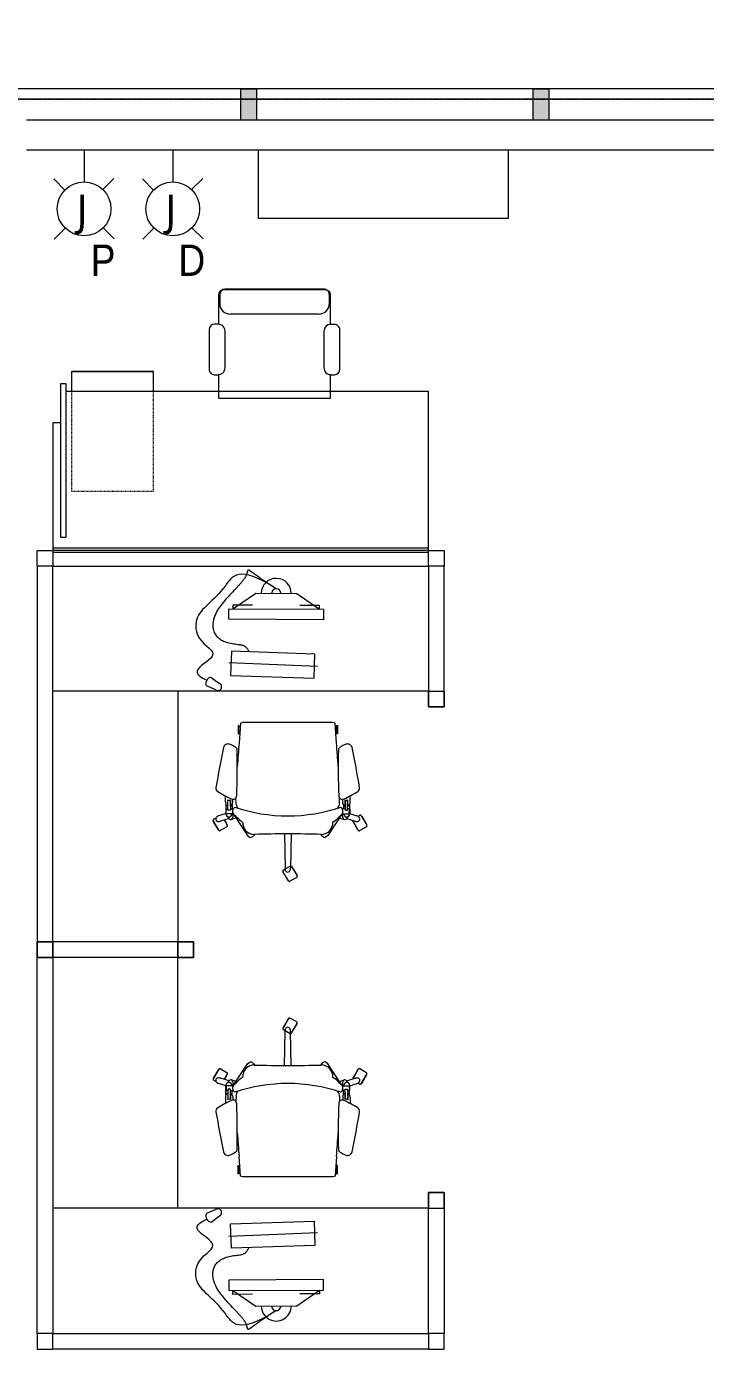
# Model space of a CAD drawing. Header units: inches. Extents: x 1 to 4574, y -953 to 1388.
# Drawn here: x 3075.3 to 3205.3, y 136.1 to 391.6 of the extents above; entities that cross this region are included whole.
import ezdxf

# ---------------------------------------------------------------- set-up
doc = ezdxf.new("R2010")
doc.units = ezdxf.units.IN
doc.header["$MEASUREMENT"] = 0
doc.linetypes.add('Dash', pattern=[0.25, 0.125, -0.125])
doc.linetypes.add('IMPORT-PHANTOM4', pattern=[0.625, 0.3125, -0.0625, 0.0625, -0.0625, 0.0625, -0.0625])
for name, color, linetype, lineweight in [('3rd Floor Revit Background_dwg', 8, 'Continuous', 9), ('A-ANNO-NOTE', 131, 'Continuous', 20), ('A-Area', 7, 'IMPORT-PHANTOM4', 9), ('A-FLOR', 192, 'Continuous', 9), ('AWAEX', 7, 'Continuous', 9), ('E-ELEC-FIXT-IDEN', 2, 'Continuous', 9), ('I-FURN', 30, 'Continuous', 9), ('I-FURN-HDLN', 30, 'Continuous', 9), ('MHV', 7, 'Continuous', 9)]:
    doc.layers.add(name, color=color, linetype=linetype, lineweight=lineweight)
doc.styles.add('Arial_3', font='arial.ttf', dxfattribs={"width": 0.85, "height": 6})
doc.styles.add('Tahoma', font='tahoma.ttf', dxfattribs={"height": 6})

# ---------------------------------------------------------------- blocks, each defined once
blk = doc.blocks.new('Workstation - 6x6 - Workstation - 6x6-1839689-3rd Floor New Construction - Tel_Data_Elec Plan')
at = {"layer": 'I-FURN'}
for p, q in [((-1.5, 76.5), (-1.5, 73.5)), ((1.5, 76.5), (-1.5, 76.5)), ((1.5, 73.5), (1.5, 76.5)), ((25.5, 76.5), (1.5, 76.5)), ((28.5, 76.5), (25.5, 76.5)), ((25.5, 76.5), (25.5, 73.5)), ((28.5, 73.5), (28.5, 76.5)), ((-1.5, 73.5), (1.5, 73.5)), ((-1.5, 1.5), (-1.5, 73.5)), ((1.5, 73.5), (1.5, 1.5)), ((25.5, 73.5), (1.5, 73.5)), ((25.5, 73.5), (28.5, 73.5)), ((25.5, 25.5), (25.5, 73.5)), ((46.69, 61.83), (45.63, 59.99)), ((46.61, 61.77), (45.65, 60.09)), ((46.65, 61.75), (46.61, 61.77)), ((48.26, 61.16), (46.97, 61.9)), ((45.65, 60.09), (45.68, 60.07)), ((45.71, 59.72), (46.04, 59.53)), ((45.89, 52.83), (46.03, 59.37)), ((46.04, 59.53), (47, 58.97)), ((47.21, 52.83), (47.07, 59.37)), ((47.27, 59.05), (48.33, 60.88)), ((47.32, 59.13), (47.35, 59.11)), ((47.35, 59.11), (48.32, 60.78)), ((48.32, 60.78), (48.28, 60.8)), ((33.32, 52.11), (32.26, 50.28)), ((33.24, 52.05), (32.28, 50.38)), ((33.27, 52.03), (33.24, 52.05)), ((34.88, 51.44), (33.59, 52.19)), ((34.37, 50.15), (34.96, 51.17)), ((36.29, 49.23), (38.84, 53.12)), ((38.84, 53.12), (39.36, 53.53)), ((54.26, 53.12), (53.74, 53.53)), ((56.81, 49.23), (54.26, 53.12)), ((60.07, 52.11), (59.01, 50.28)), ((59.98, 52.05), (59.02, 50.38)), ((60.02, 52.03), (59.98, 52.05)), ((61.63, 51.44), (60.34, 52.19)), ((60.64, 49.33), (61.7, 51.17)), ((32.28, 50.38), (32.31, 50.36)), ((32.34, 50), (32.8, 49.74)), ((34.68, 48.91), (33.32, 49.38)), ((35.3, 49.87), (33.64, 50.37)), ((34.41, 50.14), (34.94, 51.07)), ((34.7, 47.17), (34.67, 48.98)), ((34.76, 48.95), (34.74, 48.03)), ((36.05, 48.95), (34.76, 48.95)), ((35.45, 50.03), (34.84, 49.41)), ((34.94, 51.07), (34.91, 51.09)), ((36.64, 49.78), (35.73, 50.07)), ((36.27, 49.19), (36.29, 49.23)), ((56.45, 49.78), (57.36, 50.07)), ((56.83, 49.19), (56.81, 49.23)), ((57.05, 48.95), (58.34, 48.95)), ((57.65, 50.03), (58.25, 49.41)), ((57.8, 49.87), (59.46, 50.37)), ((58.34, 48.95), (58.35, 48.03)), ((58.4, 47.17), (58.42, 48.98)), ((58.42, 48.91), (59.78, 49.38)), ((59.02, 50.38), (59.05, 50.36)), ((60, 49.48), (60.37, 49.26)), ((60.69, 49.41), (60.72, 49.4)), ((60.72, 49.4), (61.69, 51.07)), ((61.69, 51.07), (61.65, 51.09)), ((34.61, 46.69), (34.62, 45.54)), ((34.74, 48.03), (35.08, 48.02)), ((35.04, 47.53), (35.05, 46.27)), ((35.08, 48.29), (35.08, 46.32)), ((35.54, 48.29), (35.08, 48.29)), ((35.54, 46.36), (35.54, 48.29)), ((35.54, 48.02), (36.08, 48.01)), ((35.57, 47.56), (35.55, 46.32)), ((35.87, 47.26), (35.86, 48.01)), ((35.98, 47.03), (36, 46.69)), ((36, 46.69), (35.99, 46.18)), ((36.63, 46.92), (36.62, 45.93)), ((56.47, 46.92), (56.48, 45.93)), ((57.56, 48.02), (57.02, 48.01)), ((57.11, 47.03), (57.1, 46.69)), ((57.1, 46.69), (57.11, 46.18)), ((57.22, 47.26), (57.23, 48.01)), ((57.52, 47.56), (57.54, 46.32)), ((57.56, 48.29), (58.01, 48.29)), ((57.56, 46.36), (57.56, 48.29)), ((58.01, 48.29), (58.01, 46.32)), ((58.35, 48.03), (58.01, 48.02)), ((58.05, 47.53), (58.05, 46.27)), ((58.49, 46.69), (58.48, 45.54)), ((37.05, 33.66), (37.2, 33.66)), ((37.05, 32.08), (37.05, 33.66)), ((37.2, 33.66), (37.2, 32.08)), ((37.48, 31.63), (37.21, 35.41)), ((55.89, 35.41), (55.62, 31.63)), ((55.89, 33.66), (55.89, 32.08)), ((56.05, 33.66), (55.89, 33.66)), ((56.05, 32.08), (56.05, 33.66)), ((37.2, 32.08), (37.05, 32.08)), ((37.94, 31.5), (37.48, 31.63)), ((55.16, 31.5), (37.94, 31.5)), ((55.62, 31.63), (55.16, 31.5)), ((55.89, 32.08), (56.05, 32.08)), ((73.5, 28.5), (73.5, 25.5)), ((76.5, 28.5), (73.5, 28.5)), ((73.5, 28.5), (76.5, 28.5)), ((73.5, 1.5), (73.5, 28.5)), ((76.5, 28.5), (76.5, 1.5)), ((76.5, 25.5), (76.5, 28.5)), ((73.5, 25.5), (1.5, 25.5)), ((32.76, 25.23), (30.95, 24.45)), ((31.89, 22.83), (33.46, 24.02)), ((35.58, 22.46), (51.58, 23.01)), ((51.58, 23.01), (51.74, 18.36)), ((73.5, 25.5), (76.5, 25.5)), ((52.22, 20.74), (35.26, 20.05)), ((35.74, 17.8), (35.58, 22.46)), ((51.74, 18.36), (35.74, 17.8)), ((53.38, 11.8), (35.25, 11.7)), ((35.25, 11.7), (35.26, 9.7)), ((53.39, 9.8), (53.38, 11.8)), ((35.26, 9.7), (53.39, 9.8)), ((36.03, 9.71), (40.4, 6.73)), ((36.04, 8.98), (36.03, 9.71)), ((39.77, 9), (36.04, 8.98)), ((48.28, 6.77), (52.61, 9.79)), ((52.62, 9.07), (48.89, 9.05)), ((52.61, 9.79), (52.62, 9.07)), ((40.4, 6.73), (48.28, 6.77)), ((1.5, 1.5), (-1.5, 1.5)), ((-1.5, 1.5), (-1.5, -1.5)), ((1.5, -1.5), (1.5, 1.5)), ((1.5, 1.5), (73.5, 1.5)), ((73.5, 1.5), (73.5, -1.5)), ((76.5, 1.5), (73.5, 1.5)), ((76.5, -1.5), (76.5, 1.5)), ((-1.5, -1.5), (1.5, -1.5)), ((73.5, -1.5), (1.5, -1.5)), ((73.5, -1.5), (76.5, -1.5))]:
    blk.add_line(p, q, dxfattribs=at)
for centre, radius, start, end in [((46.87, 61.73), 0.2, 59.8643, 150), ((45.81, 59.89), 0.2, 150, 240.1357), ((47.55, 59.34), 1.53, 164.4505, 178.7927), ((46.64, 59.59), 0.583, 134.254, 164.4505), ((46.55, 59.69), 0.445, 45.7229, 134.2771), ((46.45, 59.59), 0.583, 15.5495, 45.746), ((47.1, 59.15), 0.2, 240.1393, 264.765), ((45.54, 59.34), 1.53, 1.2073, 15.5495), ((47.1, 59.15), 0.2, 264.765, 330.1534), ((48.16, 60.98), 0.2, 330, 60), ((33.49, 52.01), 0.2, 60, 150), ((34.79, 51.27), 0.2, 330, 60.1121), ((22.73, 51.52), 15.26, 356.4473, 358.5687), ((40.23, 50.72), 2.29, 134.5977, 169.3918), ((40.35, 50.06), 2.87, 95.705, 127.0086), ((39.2, 52.43), 1.12, 25.6219, 82.0752), ((46.55, 297.94), 245.12, 268.4848, 271.5152), ((53.9, 52.43), 1.12, 97.9248, 154.3781), ((52.74, 50.06), 2.87, 52.9914, 84.295), ((52.87, 50.72), 2.29, 10.6082, 45.4023), ((70.37, 51.52), 15.26, 181.4313, 183.5527), ((60.24, 52.01), 0.2, 60, 150), ((61.53, 51.27), 0.2, 330, 60.168), ((32.44, 50.18), 0.2, 149.7906, 240), ((33.18, 49.97), 0.445, 117.8208, 206.0638), ((33.3, 50.03), 0.583, 206.0911, 236.5503), ((33.24, 49.85), 0.583, 87.4248, 117.8208), ((33.82, 50.82), 1.53, 236.4886, 250.7927), ((33.2, 48.91), 1.53, 73.2073, 87.502), ((35.27, 48.99), 0.593, 84.0219, 180.9117), ((35.19, 48.94), 0.657, 1.3207, 77.9642), ((35.63, 49.76), 0.323, 29.6621, 124.4716), ((35.17, 49.37), 0.922, 9.6607, 36.4682), ((37, 48.52), 1.04, 148.1398, 233.8639), ((34.85, 49.29), 1.25, 346.3769, 10.9189), ((32.78, 53.76), 5.75, 305.3709, 317.4948), ((46.55, 17.95), 31.42, 71.1164, 108.8836), ((40.81, 45.83), 5.54, 121.0187, 133.18), ((52.29, 45.83), 5.54, 46.82, 58.9813), ((60.32, 53.76), 5.75, 222.5052, 234.6291), ((56.1, 48.52), 1.04, 306.1361, 31.8602), ((58.24, 49.29), 1.25, 169.0811, 193.6231), ((57.92, 49.37), 0.922, 143.5318, 170.3393), ((57.46, 49.76), 0.323, 55.5284, 150.3379), ((57.9, 48.94), 0.657, 102.0358, 178.6793), ((57.83, 48.99), 0.593, 359.0883, 95.9781), ((59.18, 50.18), 0.2, 150.1295, 164.8673), ((59.9, 48.91), 1.53, 92.498, 106.7927), ((59.27, 50.82), 1.53, 289.2073, 303.5876), ((59.86, 49.85), 0.583, 62.1792, 92.5752), ((59.8, 50.03), 0.583, 303.6493, 333.9089), ((59.92, 49.97), 0.445, 333.9362, 62.1792), ((60.47, 49.43), 0.2, 240.112, 330), ((47.84, 20.67), 28.17, 115.3981, 121.4503), ((35.49, 46.77), 0.887, 120.1857, 184.8367), ((35.34, 45.83), 0.533, 66.9672, 123.7509), ((35.34, 45.9), 0.5, 67.0573, 121.4674), ((35.06, 46.73), 0.971, 17.6225, 57.9495), ((36.07, 45.48), 0.711, 2.0473, 115.4842), ((38.46, 46.83), 1.84, 146.599, 177.2887), ((54.64, 46.83), 1.84, 2.7113, 33.401), ((57.03, 45.48), 0.711, 64.5158, 177.9527), ((58.04, 46.73), 0.971, 122.0505, 162.3775), ((45.25, 20.67), 28.17, 58.5433, 64.6019), ((57.75, 45.83), 0.533, 56.2491, 113.0328), ((57.75, 45.9), 0.5, 58.5326, 112.9427), ((57.61, 46.77), 0.887, 355.1633, 59.8143), ((33.53, 44.06), 0.749, 121.3338, 189.0231), ((206.63, 72.48), 176.17, 189.3216, 191.8593), ((-118.7, 39.95), 155.58, 358.8191, 2.0473), ((211.8, 39.95), 155.58, 177.9527, 181.1809), ((-113.54, 72.48), 176.17, 348.1379, 350.6784), ((59.56, 44.06), 0.749, 350.9769, 58.4268), ((302.29, 57.38), 265.99, 183.7702, 184.7367), ((-209.19, 57.38), 265.99, 355.2633, 356.2298), ((35.07, 36.45), 0.859, 191.5789, 292.8427), ((31.47, 45.01), 10.15, 292.7913, 299.9233), ((36.23, 36.75), 0.615, 299.9233, 358.8191), ((56.87, 36.75), 0.615, 181.1809, 240.0767), ((61.62, 45.01), 10.15, 240.0767, 247.2087), ((58.03, 36.45), 0.859, 247.1573, 347.8576), ((37.77, 33.83), 0.589, 197.5488, 225.5119), ((55.33, 33.83), 0.589, 314.4881, 342.4512), ((37.77, 31.9), 0.589, 125.1062, 162.4512), ((55.33, 31.9), 0.589, 17.5488, 54.8938), ((32.02, 23.99), 1.17, 156.8209, 263.5101), ((33.17, 24.66), 0.703, 293.9686, 126.3623), ((44.34, 6.75), 2.88, 180.2998, 0.2998), ((44.34, 6.75), 0.885, 180.2998, 0.2998)]:
    blk.add_arc(centre, radius, start, end, dxfattribs=at)
for points, knots in [([(44.31, 5.87), (37.07, 1.09), (33.91, 7.56), (28.34, 10.27), (29.21, 16.39), (34.37, 18.27), (27.73, 21.55), (30.02, 22.89), (31.01, 23.4)], [0, 0, 0, 0, 4.203758, 11.310205, 15.301003, 21.109862, 25.639067, 29.008441, 29.008441, 29.008441, 29.008441]), ([(44.31, 5.87), (44.1, 5.73), (43.67, 5.45), (43.03, 5.03), (42.39, 4.6), (41.86, 4.24), (41.44, 3.95), (41.13, 3.73), (40.82, 3.51), (40.5, 3.28), (40.19, 3.06), (39.93, 2.87), (39.72, 2.72), (39.59, 2.63), (39.49, 2.56), (39.41, 2.5), (39.33, 2.45), (39.27, 2.41), (39.22, 2.38), (39.18, 2.36), (39.15, 2.33), (39.11, 2.31), (39.07, 2.29), (39.03, 2.27), (39, 2.27), (38.97, 2.27), (38.95, 2.27), (38.91, 2.28), (38.89, 2.3), (38.87, 2.32), (38.85, 2.35), (38.84, 2.38), (38.83, 2.42), (38.82, 2.45), (38.82, 2.48), (38.81, 2.51), (38.8, 2.56), (38.79, 2.62), (38.77, 2.7), (38.75, 2.78), (38.73, 2.86), (38.71, 2.93), (38.68, 3.04), (38.62, 3.22), (38.5, 3.47), (38.34, 3.74), (38.15, 4.01), (37.95, 4.27), (37.75, 4.52), (37.47, 4.86), (37.11, 5.26), (36.67, 5.74), (36.03, 6.42), (35.19, 7.31), (34.19, 8.44), (33.27, 9.63), (32.51, 11), (32.16, 12.3), (32.19, 13.42), (32.42, 14.23), (32.86, 14.94), (33.49, 15.5), (34.23, 15.89), (34.94, 16.14), (35.59, 16.29), (36.17, 16.4), (36.75, 16.48), (37.24, 16.54), (37.63, 16.6), (37.92, 16.67), (38.19, 16.77), (38.44, 16.94), (38.64, 17.15), (38.81, 17.39), (38.96, 17.65), (39.04, 17.83), (39.08, 17.91)], [0, 0, 0, 0, 0.063928, 0.127857, 0.191785, 0.255713, 0.287677, 0.319641, 0.351605, 0.38357, 0.415534, 0.447498, 0.46348, 0.479462, 0.487453, 0.495444, 0.503435, 0.511426, 0.514814, 0.518203, 0.521591, 0.524979, 0.528367, 0.531756, 0.535144, 0.536838, 0.538532, 0.54192, 0.545309, 0.547003, 0.548697, 0.552085, 0.555473, 0.558862, 0.560556, 0.56225, 0.565638, 0.572415, 0.579191, 0.585968, 0.592744, 0.599521, 0.606297, 0.61985, 0.646956, 0.674062, 0.701168, 0.728275, 0.755381, 0.782487, 0.836699, 0.890911, 0.945123, 1.070551, 1.19598, 1.321408, 1.446836, 1.585346, 1.654601, 1.723857, 1.793112, 1.862367, 1.931622, 2.000877, 2.049938, 2.099, 2.148061, 2.197123, 2.221654, 2.246184, 2.270715, 2.295246, 2.319777, 2.344307, 2.368838, 2.393369, 2.393369, 2.393369, 2.393369])]:
    blk.add_open_spline(points, degree=3, knots=knots, dxfattribs=at)
blk = doc.blocks.new('Workstation - 6x6 - Workstation - 6x6-1655946-3rd Floor New Construction - Tel_Data_Elec Plan')
at = {"layer": 'I-FURN'}
for p, q in [((-1.5, 1.5), (1.5, 1.5)), ((-1.5, -1.5), (-1.5, 1.5)), ((1.5, 1.5), (1.5, -1.5)), ((73.5, 1.5), (1.5, 1.5)), ((73.5, 1.5), (76.5, 1.5)), ((73.5, -1.5), (73.5, 1.5)), ((76.5, 1.5), (76.5, -1.5)), ((-1.5, -1.5), (-1.5, -73.5)), ((1.5, -1.5), (-1.5, -1.5)), ((1.5, -1.5), (73.5, -1.5)), ((1.5, -73.5), (1.5, -1.5)), ((76.5, -1.5), (73.5, -1.5)), ((73.5, -1.5), (73.5, -28.5)), ((76.5, -28.5), (76.5, -1.5)), ((36.03, -9.71), (40.4, -6.73)), ((40.4, -6.73), (48.28, -6.77)), ((48.28, -6.77), (52.61, -9.79)), ((35.25, -11.7), (35.26, -9.7)), ((35.26, -9.7), (53.39, -9.8)), ((36.04, -8.98), (36.03, -9.71)), ((39.77, -9), (36.04, -8.98)), ((52.62, -9.07), (48.89, -9.05)), ((52.61, -9.79), (52.62, -9.07)), ((53.39, -9.8), (53.38, -11.8)), ((53.38, -11.8), (35.25, -11.7)), ((35.74, -17.8), (35.58, -22.46)), ((51.74, -18.36), (35.74, -17.8)), ((52.22, -20.74), (35.26, -20.05)), ((51.58, -23.01), (51.74, -18.36)), ((31.89, -22.83), (33.46, -24.02)), ((35.58, -22.46), (51.58, -23.01)), ((73.5, -25.5), (1.5, -25.5)), ((25.5, -25.5), (25.5, -73.5)), ((32.76, -25.23), (30.95, -24.45)), ((73.5, -25.5), (76.5, -25.5)), ((73.5, -28.5), (73.5, -25.5)), ((76.5, -25.5), (76.5, -28.5)), ((76.5, -28.5), (73.5, -28.5)), ((73.5, -28.5), (76.5, -28.5)), ((37.05, -32.08), (37.05, -33.66)), ((37.2, -32.08), (37.05, -32.08)), ((37.2, -33.66), (37.2, -32.08)), ((37.48, -31.63), (37.21, -35.41)), ((37.94, -31.5), (37.48, -31.63)), ((55.16, -31.5), (37.94, -31.5)), ((55.62, -31.63), (55.16, -31.5)), ((55.89, -35.41), (55.62, -31.63)), ((55.89, -33.66), (55.89, -32.08)), ((55.89, -32.08), (56.05, -32.08)), ((56.05, -32.08), (56.05, -33.66)), ((37.05, -33.66), (37.2, -33.66)), ((56.05, -33.66), (55.89, -33.66)), ((34.61, -46.69), (34.62, -45.54)), ((36.63, -46.92), (36.62, -45.93)), ((56.47, -46.92), (56.48, -45.93)), ((58.49, -46.69), (58.48, -45.54)), ((34.7, -47.17), (34.67, -48.98)), ((34.74, -48.03), (35.08, -48.02)), ((34.76, -48.95), (34.74, -48.03)), ((35.04, -47.53), (35.05, -46.27)), ((35.08, -48.29), (35.08, -46.32)), ((35.54, -48.29), (35.08, -48.29)), ((35.54, -46.36), (35.54, -48.29)), ((35.54, -48.02), (36.08, -48.01)), ((35.57, -47.56), (35.55, -46.32)), ((35.87, -47.26), (35.86, -48.01)), ((35.98, -47.03), (36, -46.69)), ((36, -46.69), (35.99, -46.18)), ((57.56, -48.02), (57.02, -48.01)), ((57.1, -46.69), (57.11, -46.18)), ((57.11, -47.03), (57.1, -46.69)), ((57.22, -47.26), (57.23, -48.01)), ((57.52, -47.56), (57.54, -46.32)), ((57.56, -46.36), (57.56, -48.29)), ((57.56, -48.29), (58.01, -48.29)), ((58.01, -48.29), (58.01, -46.32)), ((58.35, -48.03), (58.01, -48.02)), ((58.05, -47.53), (58.05, -46.27)), ((58.34, -48.95), (58.35, -48.03)), ((58.4, -47.17), (58.42, -48.98)), ((33.32, -52.11), (32.26, -50.28)), ((32.28, -50.38), (32.31, -50.36)), ((33.24, -52.05), (32.28, -50.38)), ((32.34, -50), (32.8, -49.74)), ((34.68, -48.91), (33.32, -49.38)), ((35.3, -49.87), (33.64, -50.37)), ((34.37, -50.15), (34.96, -51.17)), ((34.41, -50.14), (34.94, -51.07)), ((36.05, -48.95), (34.76, -48.95)), ((35.45, -50.03), (34.84, -49.41)), ((34.94, -51.07), (34.91, -51.09)), ((36.64, -49.78), (35.73, -50.07)), ((36.27, -49.19), (36.29, -49.23)), ((36.29, -49.23), (38.84, -53.12)), ((56.81, -49.23), (54.26, -53.12)), ((56.45, -49.78), (57.36, -50.07)), ((56.83, -49.19), (56.81, -49.23)), ((57.05, -48.95), (58.34, -48.95)), ((57.65, -50.03), (58.25, -49.41)), ((57.8, -49.87), (59.46, -50.37)), ((58.42, -48.91), (59.78, -49.38)), ((60.07, -52.11), (59.01, -50.28)), ((59.02, -50.38), (59.05, -50.36)), ((59.98, -52.05), (59.02, -50.38)), ((60, -49.48), (60.37, -49.26)), ((60.64, -49.33), (61.7, -51.17)), ((60.69, -49.41), (60.72, -49.4)), ((60.72, -49.4), (61.69, -51.07)), ((61.69, -51.07), (61.65, -51.09)), ((33.27, -52.03), (33.24, -52.05)), ((34.88, -51.44), (33.59, -52.19)), ((38.84, -53.12), (39.36, -53.53)), ((45.89, -52.83), (46.03, -59.37)), ((47.21, -52.83), (47.07, -59.37)), ((54.26, -53.12), (53.74, -53.53)), ((60.02, -52.03), (59.98, -52.05)), ((61.63, -51.44), (60.34, -52.19)), ((46.69, -61.83), (45.63, -59.99)), ((45.65, -60.09), (45.68, -60.07)), ((46.61, -61.77), (45.65, -60.09)), ((45.71, -59.72), (46.04, -59.53)), ((46.04, -59.53), (47, -58.97)), ((48.26, -61.16), (46.97, -61.9)), ((47.27, -59.05), (48.33, -60.88)), ((47.32, -59.13), (47.35, -59.11)), ((47.35, -59.11), (48.32, -60.78)), ((48.32, -60.78), (48.28, -60.8)), ((46.65, -61.75), (46.61, -61.77)), ((-1.5, -73.5), (1.5, -73.5)), ((-1.5, -76.5), (-1.5, -73.5)), ((1.5, -73.5), (1.5, -76.5)), ((25.5, -73.5), (1.5, -73.5)), ((25.5, -73.5), (28.5, -73.5)), ((25.5, -76.5), (25.5, -73.5)), ((28.5, -73.5), (28.5, -76.5)), ((1.5, -76.5), (-1.5, -76.5)), ((25.5, -76.5), (1.5, -76.5)), ((28.5, -76.5), (25.5, -76.5))]:
    blk.add_line(p, q, dxfattribs=at)
for centre, radius, start, end in [((44.34, -6.75), 2.88, 359.7002, 179.7002), ((44.34, -6.75), 0.885, 359.7002, 179.7002), ((32.02, -23.99), 1.17, 96.4899, 203.1791), ((33.17, -24.66), 0.703, 233.6377, 66.0314), ((37.77, -31.9), 0.589, 197.5488, 234.8938), ((55.33, -31.9), 0.589, 305.1062, 342.4512), ((35.07, -36.45), 0.859, 67.1573, 168.4211), ((31.47, -45.01), 10.15, 60.0767, 67.2087), ((302.29, -57.38), 265.99, 175.2633, 176.2298), ((37.77, -33.83), 0.589, 134.4881, 162.4512), ((55.33, -33.83), 0.589, 17.5488, 45.5119), ((-209.19, -57.38), 265.99, 3.7702, 4.7367), ((61.62, -45.01), 10.15, 112.7913, 119.9233), ((58.03, -36.45), 0.859, 12.1424, 112.8427), ((206.63, -72.48), 176.17, 168.1407, 170.6784), ((36.23, -36.75), 0.615, 1.1809, 60.0767), ((-118.7, -39.95), 155.58, 357.9527, 1.1809), ((211.8, -39.95), 155.58, 178.8191, 182.0473), ((56.87, -36.75), 0.615, 119.9233, 178.8191), ((-113.54, -72.48), 176.17, 9.3216, 11.8621), ((33.53, -44.06), 0.749, 170.9769, 238.6662), ((47.84, -20.67), 28.17, 238.5497, 244.6019), ((36.07, -45.48), 0.711, 244.5158, 357.9527), ((57.03, -45.48), 0.711, 182.0473, 295.4842), ((45.25, -20.67), 28.17, 295.3981, 301.4567), ((59.56, -44.06), 0.749, 301.5732, 9.0231), ((35.49, -46.77), 0.887, 175.1633, 239.8143), ((35.34, -45.83), 0.533, 236.2491, 293.0328), ((35.34, -45.9), 0.5, 238.5326, 292.9427), ((35.06, -46.73), 0.971, 302.0505, 342.3775), ((37, -48.52), 1.04, 126.1361, 211.8602), ((46.55, -17.95), 31.42, 251.1164, 288.8836), ((38.46, -46.83), 1.84, 182.7113, 213.401), ((54.64, -46.83), 1.84, 326.599, 357.2887), ((56.1, -48.52), 1.04, 328.1398, 53.8639), ((58.04, -46.73), 0.971, 197.6225, 237.9495), ((57.75, -45.83), 0.533, 246.9672, 303.7509), ((57.75, -45.9), 0.5, 247.0573, 301.4674), ((57.61, -46.77), 0.887, 300.1857, 4.8367), ((32.44, -50.18), 0.2, 120, 210.2094), ((33.18, -49.97), 0.445, 153.9362, 242.1792), ((33.3, -50.03), 0.583, 123.4497, 153.9089), ((33.24, -49.85), 0.583, 242.1792, 272.5752), ((33.82, -50.82), 1.53, 109.2073, 123.5114), ((33.2, -48.91), 1.53, 272.498, 286.7927), ((35.27, -48.99), 0.593, 179.0883, 275.9781), ((35.19, -48.94), 0.657, 282.0358, 358.6793), ((35.63, -49.76), 0.323, 235.5284, 330.3379), ((35.17, -49.37), 0.922, 323.5318, 350.3393), ((34.85, -49.29), 1.25, 349.0811, 13.6231), ((32.78, -53.76), 5.75, 42.5052, 54.6291), ((40.81, -45.83), 5.54, 226.82, 238.9813), ((22.73, -51.52), 15.26, 1.4313, 3.5527), ((70.37, -51.52), 15.26, 176.4473, 178.5687), ((52.29, -45.83), 5.54, 301.0187, 313.18), ((60.32, -53.76), 5.75, 125.3709, 137.4948), ((58.24, -49.29), 1.25, 166.3769, 190.9189), ((57.92, -49.37), 0.922, 189.6607, 216.4682), ((57.46, -49.76), 0.323, 209.6621, 304.4716), ((57.9, -48.94), 0.657, 181.3207, 257.9642), ((57.83, -48.99), 0.593, 264.0219, 0.9117), ((59.18, -50.18), 0.2, 195.1327, 209.8705), ((59.9, -48.91), 1.53, 253.2073, 267.502), ((59.27, -50.82), 1.53, 56.4124, 70.7927), ((59.86, -49.85), 0.583, 267.4248, 297.8208), ((59.8, -50.03), 0.583, 26.0911, 56.3507), ((59.92, -49.97), 0.445, 297.8208, 26.0638), ((60.47, -49.43), 0.2, 30, 119.888), ((33.49, -52.01), 0.2, 210, 300), ((34.79, -51.27), 0.2, 299.8879, 30), ((40.23, -50.72), 2.29, 190.6082, 225.4023), ((40.35, -50.06), 2.87, 232.9914, 264.295), ((39.2, -52.43), 1.12, 277.9248, 334.3781), ((46.55, -297.94), 245.12, 88.4848, 91.5152), ((53.9, -52.43), 1.12, 205.6219, 262.0752), ((52.74, -50.06), 2.87, 275.705, 307.0086), ((52.87, -50.72), 2.29, 314.5977, 349.3918), ((60.24, -52.01), 0.2, 210, 300), ((61.53, -51.27), 0.2, 299.832, 30), ((45.81, -59.89), 0.2, 119.8643, 210), ((47.55, -59.34), 1.53, 181.2073, 195.5495), ((46.64, -59.59), 0.583, 195.5495, 225.746), ((46.55, -59.69), 0.445, 225.7229, 314.2771), ((46.45, -59.59), 0.583, 314.254, 344.4505), ((47.1, -59.15), 0.2, 95.235, 119.8607), ((45.54, -59.34), 1.53, 344.4505, 358.7927), ((47.1, -59.15), 0.2, 29.8466, 95.235), ((48.16, -60.98), 0.2, 300, 30), ((46.87, -61.73), 0.2, 210, 300.1357)]:
    blk.add_arc(centre, radius, start, end, dxfattribs=at)
for points, knots in [([(44.31, -5.87), (37.07, -1.09), (33.91, -7.56), (28.34, -10.27), (29.21, -16.39), (34.37, -18.27), (27.73, -21.55), (30.02, -22.89), (31.01, -23.4)], [0, 0, 0, 0, 4.203758, 11.310205, 15.301003, 21.109862, 25.639067, 29.008441, 29.008441, 29.008441, 29.008441]), ([(44.31, -5.87), (44.1, -5.73), (43.67, -5.45), (43.03, -5.03), (42.39, -4.6), (41.86, -4.24), (41.44, -3.95), (41.13, -3.73), (40.82, -3.51), (40.5, -3.28), (40.19, -3.06), (39.93, -2.87), (39.72, -2.72), (39.59, -2.63), (39.49, -2.56), (39.41, -2.5), (39.33, -2.45), (39.27, -2.41), (39.22, -2.38), (39.18, -2.36), (39.15, -2.33), (39.11, -2.31), (39.07, -2.29), (39.03, -2.27), (39, -2.27), (38.97, -2.27), (38.95, -2.27), (38.91, -2.28), (38.89, -2.3), (38.87, -2.32), (38.85, -2.35), (38.84, -2.38), (38.83, -2.42), (38.82, -2.45), (38.82, -2.48), (38.81, -2.51), (38.8, -2.56), (38.79, -2.62), (38.77, -2.7), (38.75, -2.78), (38.73, -2.86), (38.71, -2.93), (38.68, -3.04), (38.62, -3.22), (38.5, -3.47), (38.34, -3.74), (38.15, -4.01), (37.95, -4.27), (37.75, -4.52), (37.47, -4.86), (37.11, -5.26), (36.67, -5.74), (36.03, -6.42), (35.19, -7.31), (34.19, -8.44), (33.27, -9.63), (32.51, -11), (32.16, -12.3), (32.19, -13.42), (32.42, -14.23), (32.86, -14.94), (33.49, -15.5), (34.23, -15.89), (34.94, -16.14), (35.59, -16.29), (36.17, -16.4), (36.75, -16.48), (37.24, -16.54), (37.63, -16.6), (37.92, -16.67), (38.19, -16.77), (38.44, -16.94), (38.64, -17.15), (38.81, -17.39), (38.96, -17.65), (39.04, -17.83), (39.08, -17.91)], [0, 0, 0, 0, 0.063928, 0.127857, 0.191785, 0.255713, 0.287677, 0.319641, 0.351605, 0.38357, 0.415534, 0.447498, 0.46348, 0.479462, 0.487453, 0.495444, 0.503435, 0.511426, 0.514814, 0.518203, 0.521591, 0.524979, 0.528367, 0.531756, 0.535144, 0.536838, 0.538532, 0.54192, 0.545309, 0.547003, 0.548697, 0.552085, 0.555473, 0.558862, 0.560556, 0.56225, 0.565638, 0.572415, 0.579191, 0.585968, 0.592744, 0.599521, 0.606297, 0.61985, 0.646956, 0.674062, 0.701168, 0.728275, 0.755381, 0.782487, 0.836699, 0.890911, 0.945123, 1.070551, 1.19598, 1.321408, 1.446836, 1.585346, 1.654601, 1.723857, 1.793112, 1.862367, 1.931622, 2.000877, 2.049938, 2.099, 2.148061, 2.197123, 2.221654, 2.246184, 2.270715, 2.295246, 2.319777, 2.344307, 2.368838, 2.393369, 2.393369, 2.393369, 2.393369])]:
    blk.add_open_spline(points, degree=3, knots=knots, dxfattribs=at)
blk = doc.blocks.new('6FT_BENCHES - 6FT_BENCHES-1759733-3rd Floor New Construction - Tel_Data_Elec Plan')
at = {"layer": 'I-FURN'}
for p, q in [((-15.74, 30.23), (-15.74, -41.77)), ((-14.99, 30.23), (-15.74, 30.23)), ((9, 30.23), (-14.99, 30.23)), ((-14.99, -41.77), (-14.99, 30.23)), ((-12.88, 28.73), (-12.88, 27.67)), ((16.49, 28.73), (-12.88, 28.73)), ((9, 28.73), (9, 30.23)), ((16.49, 27.67), (16.49, 28.73)), ((-12.88, 27.67), (16.49, 27.67)), ((14.99, -41.77), (14.99, 27.67)), ((18.82, 26.62), (14.99, 26.62)), ((18.82, 10.89), (18.82, 26.62)), ((18.82, 26.62), (18.82, 10.89)), ((14.99, 10.89), (18.82, 10.89)), ((26.85, 0.26), (19.27, 0.26)), ((13.77, -1.52), (13.77, -23.02)), ((18.24, -1.52), (13.77, -1.52)), ((18.24, -0.77), (18.24, -1.52)), ((27.9, -1.52), (27.9, -0.8)), ((33.47, -1.52), (27.9, -1.52)), ((33.62, -1.77), (31.84, -1.77)), ((34.47, -22.02), (34.47, -2.52)), ((19.52, -2.79), (26.63, -2.79)), ((29.84, -20.77), (29.84, -3.77)), ((34.62, -21.77), (34.62, -2.77)), ((26.59, -21.75), (19.52, -21.75)), ((33.62, -22.77), (31.84, -22.77)), ((13.77, -23.02), (18.24, -23.02)), ((18.24, -23.02), (18.24, -23.77)), ((19.27, -24.8), (26.8, -24.8)), ((27.86, -23.02), (33.47, -23.02)), ((27.86, -23.74), (27.86, -23.02)), ((-15.74, -41.77), (-14.99, -41.77)), ((-14.99, -41.77), (14.99, -41.77))]:
    blk.add_line(p, q, dxfattribs=at)
for centre, radius, start, end in [((19.27, -0.77), 1.03, 90, 180), ((26.85, -0.8), 1.06, 0, 90), ((19.52, -1.52), 1.27, 180, 270), ((26.63, -1.52), 1.27, 270, 360), ((31.84, -3.77), 2, 90, 180), ((33.47, -2.52), 1, 360, 90), ((33.62, -2.77), 1, 360, 90), ((19.52, -23.02), 1.27, 90, 180), ((26.59, -23.02), 1.27, 0, 90), ((31.84, -20.77), 2, 180, 270), ((33.47, -22.02), 1, 270, 360), ((33.62, -21.77), 1, 270, 360), ((19.27, -23.77), 1.03, 180, 270), ((26.8, -23.74), 1.06, 270, 0)]:
    blk.add_arc(centre, radius, start, end, dxfattribs=at)
at = {"layer": 'I-FURN-HDLN', "linetype": 'Dash'}
for p, q in [((-4.05, 26.62), (-4.05, 10.89)), ((14.99, 26.62), (-4.05, 26.62)), ((-4.05, 10.89), (14.99, 10.89))]:
    blk.add_line(p, q, dxfattribs=at)
blk = doc.blocks.new('3rd Floor Revit Background_dwg-1506769-3rd Floor New Construction - Tel_Data_Elec Plan')
at = {"layer": 'AWAEX'}
for points in [[(1241.75, 373.7), (1238.75, 373.7), (1238.75, 379.68), (1241.75, 379.68)], [(1297.75, 373.7), (1294.75, 373.7), (1294.75, 379.68), (1297.75, 379.68)]]:
    blk.add_hatch(color=256, dxfattribs=at).paths.add_polyline_path(points, flags=0)
at = {"layer": 'A-Area', "flags": 128}
for points in [[(1884.9, 180.92), (1805.75, 260.07), (1767.28, 260.07), (1767.28, 298.53), (1688.13, 377.68), (735.1, 377.68), (571.4, 213.99), (494.75, 290.64), (524.68, 320.57), (524.68, 419.78), (401.76, 542.7), (362.39, 542.7), (362.39, 582.06), (243.34, 701.12), (204.04, 701.12), (204.04, 740.42), (84.92, 859.54), (45.55, 859.54), (45.55, 898.9), (-441.32, 1385.78), (-666.56, 1385.78), (-745.3, 1307.04), (-745.3, 1267.7), (-784.64, 1267.7), (-863.31, 1189.03), (-863.31, 289.89), (-745.28, 171.87), (-705.91, 171.87), (-705.91, 132.5), (-587.52, 14.1), (-548.15, 14.1), (-548.15, -25.26), (-39.5, -533.91), (-0.12, -533.91), (-0.12, -573.29), (115.81, -689.22), (514.38, -689.22), (542.18, -661.42), (569.98, -689.22), (1686.6, -689.22), (1766.06, -609.77), (1766.06, -570.38), (1805.44, -570.38), (1884.9, -490.93), (1884.9, 180.92)], [(-745.3, 1267.7), (-745.3, 1307.04), (-666.56, 1385.78), (-441.32, 1385.78), (45.55, 898.9), (45.55, 859.54), (84.92, 859.54), (204.04, 740.42), (204.04, 701.12), (243.34, 701.12), (362.39, 582.06), (362.39, 542.7), (401.76, 542.7), (524.68, 419.78), (524.68, 320.57), (494.75, 290.64), (571.4, 213.99), (735.1, 377.68), (1688.13, 377.68), (1767.28, 298.53), (1767.28, 260.07), (1805.75, 260.07), (1884.9, 180.92), (1884.9, -490.93), (1805.44, -570.38), (1766.06, -570.38), (1766.06, -609.77), (1686.6, -689.22), (569.98, -689.22), (542.18, -661.42), (514.38, -689.22), (231.68, -689.22)]]:
    blk.add_lwpolyline(points, dxfattribs=at)
at = {"layer": 'AWAEX'}
for p, q in [((1688.96, 379.68), (526.68, 379.68)), ((1238.75, 373.7), (1238.75, 379.68)), ((1238.75, 379.68), (1241.75, 379.68)), ((1241.75, 379.68), (1241.75, 373.7)), ((1294.75, 373.7), (1294.75, 379.68)), ((1294.75, 379.68), (1297.75, 379.68)), ((1297.75, 379.68), (1297.75, 373.7)), ((1686.16, 377.68), (735.1, 377.68)), ((1574.27, 373.68), (1197.68, 373.68)), ((1241.75, 373.7), (1238.75, 373.7)), ((1297.75, 373.7), (1294.75, 373.7)), ((1574.27, 367.93), (1197.68, 367.93))]:
    blk.add_line(p, q, dxfattribs=at)
at = {"layer": 'AWAEX', "flags": 128}
blk.add_lwpolyline([(569.16, -691.22), (1687.43, -691.22), (1768.06, -610.6), (1768.06, -572.38), (1806.27, -572.38), (1886.9, -491.76), (1886.9, 181.74), (1806.57, 262.07), (1769.28, 262.07), (1769.28, 299.36), (1688.96, 379.68), (734.27, 379.68)], dxfattribs=at)
at = {"layer": 'MHV', "flags": 128}
blk.add_lwpolyline([(1290.07, 367.93), (1242.07, 367.93), (1242.07, 354.93), (1290.07, 354.93)], close=True, dxfattribs=at)

msp = doc.modelspace()

# ---------------------------------------------------------------- linework, layer by layer
at = {"layer": 'A-ANNO-NOTE'}
for p, q in [((3086.26, 367.93), (3086.26, 361.84)), ((3103.26, 367.93), (3103.26, 361.84)), ((3082.58, 360.3), (3080.45, 362.43)), ((3089.87, 360.37), (3092, 362.49)), ((3099.58, 360.3), (3097.45, 362.43)), ((3106.87, 360.37), (3109, 362.49)), ((3082.64, 353.01), (3080.52, 350.88)), ((3089.94, 353.07), (3092.06, 350.95)), ((3099.64, 353.01), (3097.52, 350.88)), ((3106.94, 353.07), (3109.06, 350.95))]:
    msp.add_line(p, q, dxfattribs=at)
for centre in [(3086.26, 356.69), (3103.26, 356.69)]:
    msp.add_circle(centre, 5.16, dxfattribs=at)
at = {"layer": 'A-FLOR', "lineweight": 13}
msp.add_line((3451.85, 373.68), (3075.26, 373.68), dxfattribs=at)

# ---------------------------------------------------------------- block references
at = {"layer": '3rd Floor Revit Background_dwg', "color": 7}
msp.add_blockref('3rd Floor Revit Background_dwg-1506769-3rd Floor New Construction - Tel_Data_Elec Plan', (1877.58, 0), dxfattribs=at)
at = {"layer": 'I-FURN', "rotation": 90.00000000000004}
msp.add_blockref('6FT_BENCHES - 6FT_BENCHES-1759733-3rd Floor New Construction - Tel_Data_Elec Plan', (3110.49, 306.69), dxfattribs=at)
at = {"layer": 'I-FURN'}
for name, p in [('Workstation - 6x6 - Workstation - 6x6-1655946-3rd Floor New Construction - Tel_Data_Elec Plan', (3078.76, 289.78)), ('Workstation - 6x6 - Workstation - 6x6-1839689-3rd Floor New Construction - Tel_Data_Elec Plan', (3078.76, 139.78))]:
    msp.add_blockref(name, p, dxfattribs=at)

# ---------------------------------------------------------------- texts
at = {"layer": 'A-ANNO-NOTE', "lineweight": 9, "char_height": 6, "width": 4.1208, "attachment_point": 1, "style": 'Tahoma'}
for insert in [(3084.83, 359.41), (3101.83, 359.41)]:
    msp.add_mtext('J', dxfattribs=dict(at, insert=insert))
at = {"layer": 'E-ELEC-FIXT-IDEN', "char_height": 6, "attachment_point": 2, "line_spacing_factor": 0.941778, "style": 'Arial_3'}
for s, insert, width in [('P', (3089.91, 349.85), 5.6562), ('D', (3106.91, 349.85), 6.097)]:
    msp.add_mtext(s, dxfattribs=dict(at, insert=insert, width=width))

doc.saveas('drawing.dxf')
